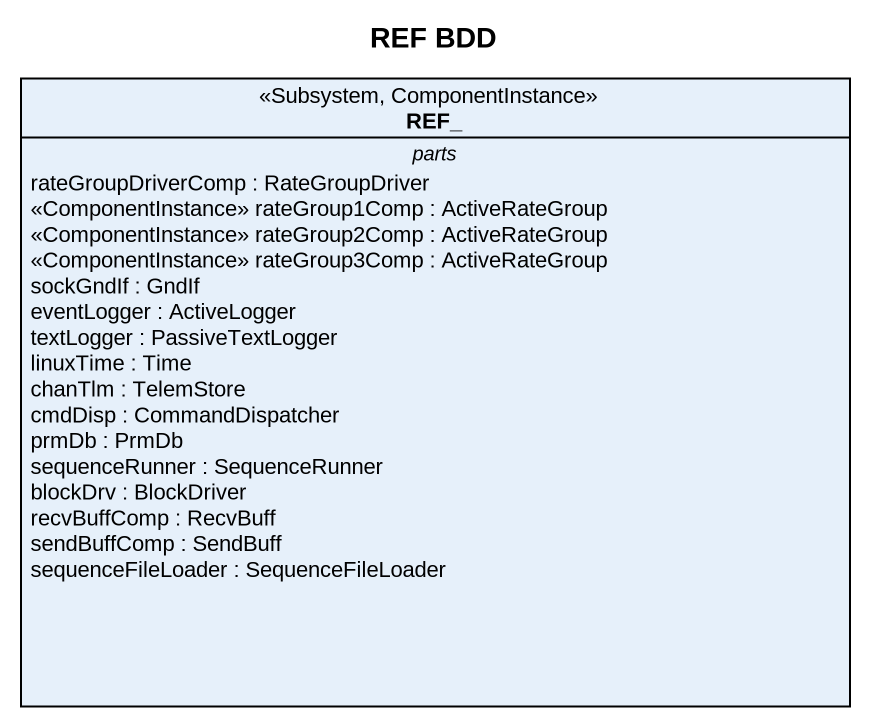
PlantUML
@startuml
title REF BDD
hide circle
hide empty members
class REF_ <<Subsystem, ComponentInstance>> {
  -- parts --
  rateGroupDriverComp : RateGroupDriver
  <<ComponentInstance>> rateGroup1Comp : ActiveRateGroup
  <<ComponentInstance>> rateGroup2Comp : ActiveRateGroup
  <<ComponentInstance>> rateGroup3Comp : ActiveRateGroup
  sockGndIf : GndIf
  eventLogger : ActiveLogger
  textLogger : PassiveTextLogger
  linuxTime : Time
  chanTlm : TelemStore
  cmdDisp : CommandDispatcher
  prmDb : PrmDb
  sequenceRunner : SequenceRunner
  blockDrv : BlockDriver
  recvBuffComp : RecvBuff
  sendBuffComp : SendBuff
  sequenceFileLoader : SequenceFileLoader
}
@enduml
